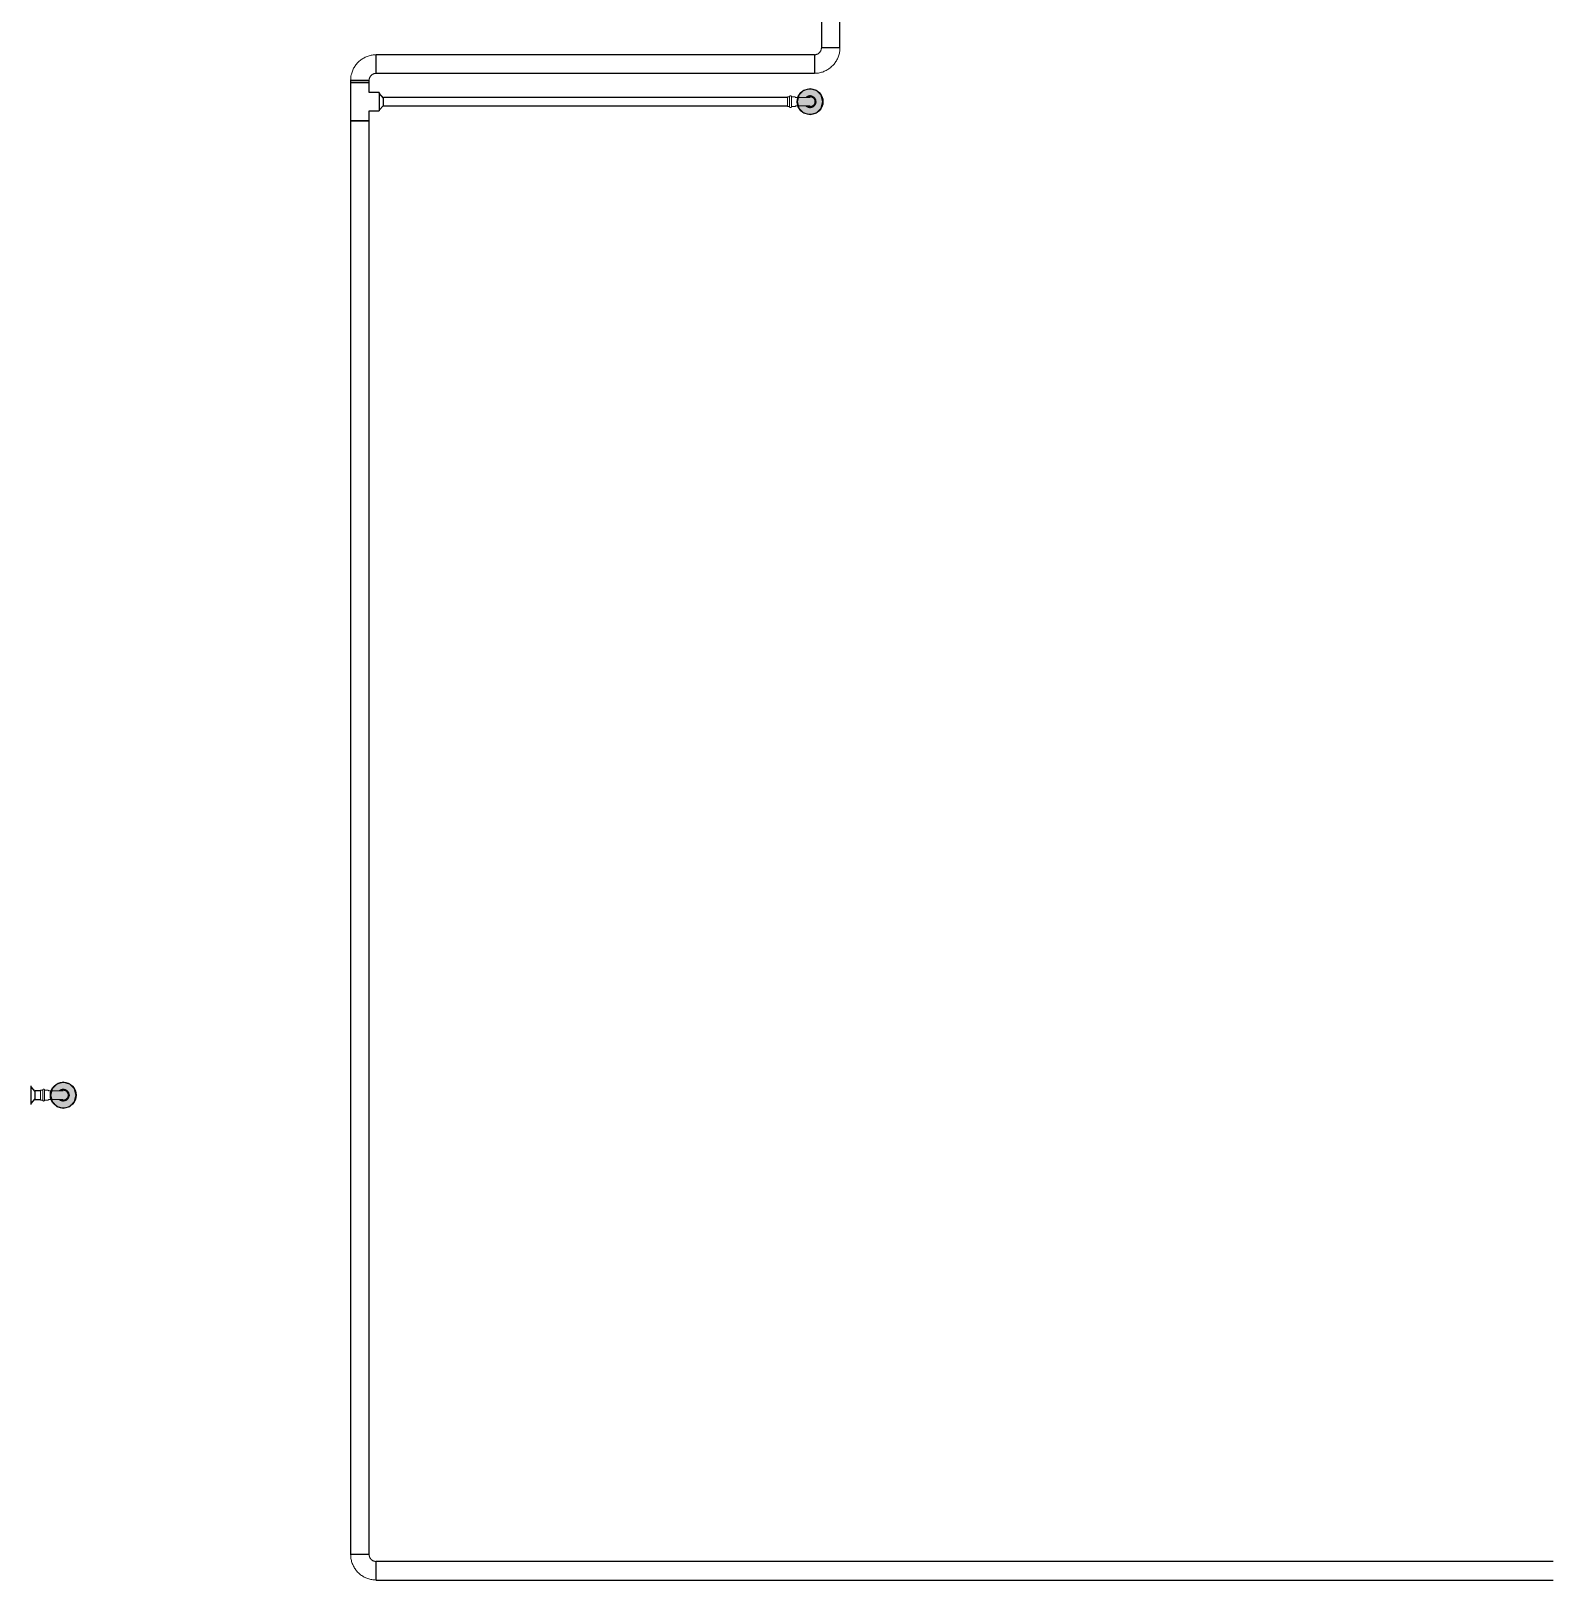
# Model space of a CAD drawing. Header units: inches. Extents: x -3327 to -1, y 8 to 1328.
# Drawn here: x -3066 to -2830, y 324.6 to 564.8 of the extents above; entities that cross this region are included whole.
import ezdxf

# ---------------------------------------------------------------- set-up
doc = ezdxf.new("R2010")
doc.units = ezdxf.units.IN
doc.header["$MEASUREMENT"] = 0
doc.layers.add('P-PIPE', color=3, linetype='Continuous', lineweight=9)
doc.layers.add('X - REF - FP', color=7, linetype='Continuous', true_color=0xb90000)

# ---------------------------------------------------------------- blocks, each defined once
blk = doc.blocks.new('Elbow - Welded - Generic - Standard-1127339-SECOND LEVEL')
at = {"layer": 'P-PIPE'}
for p, q in [((-1.39, 2.52), (-1.25, 2.52)), ((-1.24, 2.52), (-1.02, 2.52)), ((-1.02, 2.52), (-0.72, 2.52)), ((-0.72, 2.52), (-0.37, 2.52)), ((-0.37, 2.52), (0.37, 2.52)), ((0.37, 2.52), (0.72, 2.52)), ((0.72, 2.52), (1.02, 2.52)), ((1.02, 2.52), (1.24, 2.52)), ((1.25, 2.52), (1.39, 2.52)), ((-2.52, 1.25), (-2.52, 1.39)), ((-2.52, 1.02), (-2.52, 1.24)), ((-2.52, 0.72), (-2.52, 1.02)), ((-2.52, 0.37), (-2.52, 0.72)), ((-2.52, -0.37), (-2.52, 0.37)), ((-2.52, -0.72), (-2.52, -0.37)), ((-2.52, -1.02), (-2.52, -0.72)), ((-2.52, -1.24), (-2.52, -1.02)), ((-2.52, -1.39), (-2.52, -1.25))]:
    blk.add_line(p, q, dxfattribs=at)
at = {"layer": 'P-PIPE', "flags": 128}
for points in [[(-2.52, -1.44), (-2.36, -1.43), (-2.2, -1.42), (-2.05, -1.41), (-1.89, -1.39), (-1.73, -1.36), (-1.58, -1.32), (-1.43, -1.28), (-1.28, -1.24), (-1.13, -1.18), (-0.98, -1.12), (-0.83, -1.06), (-0.69, -0.99), (-0.55, -0.91), (-0.42, -0.83), (-0.29, -0.75), (-0.16, -0.65), (-0.03, -0.56), (0.09, -0.45), (0.21, -0.35), (0.32, -0.24), (0.43, -0.12), (0.53, 0), (0.63, 0.12), (0.72, 0.25), (0.81, 0.38), (0.89, 0.52), (0.97, 0.65), (1.04, 0.8), (1.11, 0.94), (1.17, 1.09), (1.22, 1.23), (1.27, 1.39), (1.31, 1.54), (1.35, 1.69), (1.38, 1.85), (1.4, 2), (1.42, 2.16), (1.43, 2.32), (1.44, 2.48), (1.44, 2.52)], [(-1.44, 2.52), (-1.44, 2.48), (-1.44, 2.43), (-1.44, 2.39), (-1.45, 2.35), (-1.46, 2.3), (-1.47, 2.26), (-1.48, 2.22), (-1.49, 2.18), (-1.51, 2.14), (-1.52, 2.1), (-1.54, 2.06), (-1.56, 2.02), (-1.58, 1.98), (-1.6, 1.94), (-1.63, 1.91), (-1.65, 1.87), (-1.68, 1.84), (-1.71, 1.81), (-1.73, 1.77), (-1.77, 1.74), (-1.8, 1.71), (-1.83, 1.69), (-1.86, 1.66), (-1.9, 1.63), (-1.93, 1.61), (-1.97, 1.59), (-2.01, 1.56), (-2.05, 1.55), (-2.09, 1.53), (-2.13, 1.51), (-2.17, 1.5), (-2.21, 1.48), (-2.25, 1.47), (-2.29, 1.46), (-2.34, 1.45), (-2.38, 1.45), (-2.42, 1.44), (-2.46, 1.44), (-2.51, 1.44), (-2.52, 1.44)]]:
    blk.add_lwpolyline(points, dxfattribs=at)
blk = doc.blocks.new('Victaulic-VicPress316-Elbow 90-45deg Style P568_P571 - Standard-V2-SECOND LEVEL')
at = {"layer": 'P-PIPE'}
for p, q in [((-3203.7, 731.1), (-3203.7, 730.2)), ((-3202.39, 730.21), (-3202.39, 731.1)), ((-3203.81, 730.05), (-3203.81, 729.6)), ((-3203.05, 729.6), (-3203.81, 729.6)), ((-3203.81, 729.31), (-3203.81, 728.97)), ((-3203.05, 729.31), (-3203.81, 729.31)), ((-3203.81, 728.97), (-3203.05, 728.97)), ((-3202.28, 729.6), (-3203.05, 729.6)), ((-3202.28, 729.31), (-3203.05, 729.31)), ((-3203.05, 728.97), (-3202.28, 728.97)), ((-3202.28, 729.6), (-3202.28, 730.05)), ((-3202.28, 728.97), (-3202.28, 729.31))]:
    blk.add_line(p, q, dxfattribs=at)
at = {"layer": 'P-PIPE', "flags": 128}
for points in [[(-3203.05, 733.4), (-3203.08, 733.4), (-3203.12, 733.4), (-3203.16, 733.4), (-3203.19, 733.39), (-3203.23, 733.38), (-3203.26, 733.38), (-3203.3, 733.37), (-3203.33, 733.36), (-3203.37, 733.34), (-3203.4, 733.33), (-3203.43, 733.32), (-3203.47, 733.3), (-3203.5, 733.28), (-3203.53, 733.26), (-3203.56, 733.24), (-3203.59, 733.22), (-3203.62, 733.2), (-3203.65, 733.18), (-3203.67, 733.15), (-3203.7, 733.13), (-3203.73, 733.1), (-3203.75, 733.07), (-3203.77, 733.04), (-3203.79, 733.01), (-3203.81, 732.98), (-3203.83, 732.95), (-3203.85, 732.92), (-3203.87, 732.89), (-3203.88, 732.85), (-3203.9, 732.82), (-3203.91, 732.79), (-3203.92, 732.75), (-3203.93, 732.72), (-3203.94, 732.68), (-3203.94, 732.65), (-3203.95, 732.61), (-3203.95, 732.57), (-3203.96, 732.54), (-3203.96, 732.5), (-3203.96, 732.46), (-3203.96, 732.43), (-3203.95, 732.39), (-3203.95, 732.35), (-3203.94, 732.32), (-3203.93, 732.28), (-3203.93, 732.25), (-3203.91, 732.21), (-3203.9, 732.18), (-3203.89, 732.14), (-3203.88, 732.11), (-3203.86, 732.08), (-3203.84, 732.05), (-3203.82, 732.01), (-3203.8, 731.98), (-3203.78, 731.95), (-3203.76, 731.92), (-3203.74, 731.9), (-3203.71, 731.87)], [(-3203.05, 733.26), (-3203.08, 733.26), (-3203.11, 733.25), (-3203.14, 733.25), (-3203.17, 733.25), (-3203.2, 733.24), (-3203.23, 733.23), (-3203.26, 733.23), (-3203.29, 733.22), (-3203.32, 733.21), (-3203.34, 733.2), (-3203.37, 733.18), (-3203.4, 733.17), (-3203.43, 733.16), (-3203.45, 733.14), (-3203.48, 733.12), (-3203.5, 733.1), (-3203.53, 733.09), (-3203.55, 733.07), (-3203.57, 733.05), (-3203.6, 733.02), (-3203.62, 733), (-3203.64, 732.98), (-3203.66, 732.95), (-3203.67, 732.93), (-3203.69, 732.9), (-3203.71, 732.88), (-3203.72, 732.85), (-3203.74, 732.82), (-3203.75, 732.8), (-3203.76, 732.77), (-3203.77, 732.74), (-3203.78, 732.71), (-3203.79, 732.68), (-3203.8, 732.65), (-3203.8, 732.62), (-3203.81, 732.59), (-3203.81, 732.56), (-3203.81, 732.53), (-3203.81, 732.5), (-3203.81, 732.47), (-3203.81, 732.44), (-3203.81, 732.41), (-3203.8, 732.38), (-3203.8, 732.35), (-3203.79, 732.32), (-3203.78, 732.29), (-3203.78, 732.26), (-3203.77, 732.23), (-3203.76, 732.2), (-3203.74, 732.17), (-3203.73, 732.14), (-3203.72, 732.12), (-3203.7, 732.1)], [(-3202.39, 731.86), (-3202.37, 731.88), (-3202.34, 731.91), (-3202.32, 731.94), (-3202.3, 731.97), (-3202.28, 732), (-3202.26, 732.03), (-3202.24, 732.06), (-3202.23, 732.09), (-3202.21, 732.13), (-3202.2, 732.16), (-3202.18, 732.19), (-3202.17, 732.23), (-3202.16, 732.26), (-3202.15, 732.3), (-3202.15, 732.33), (-3202.14, 732.37), (-3202.14, 732.41), (-3202.14, 732.44), (-3202.13, 732.48), (-3202.13, 732.52), (-3202.14, 732.55), (-3202.14, 732.59), (-3202.14, 732.63), (-3202.15, 732.66), (-3202.16, 732.7), (-3202.17, 732.73), (-3202.18, 732.77), (-3202.19, 732.8), (-3202.2, 732.84), (-3202.22, 732.87), (-3202.23, 732.9), (-3202.25, 732.93), (-3202.27, 732.97), (-3202.29, 733), (-3202.31, 733.03), (-3202.33, 733.06), (-3202.35, 733.08), (-3202.38, 733.11), (-3202.4, 733.14), (-3202.43, 733.16), (-3202.46, 733.19), (-3202.49, 733.21), (-3202.51, 733.23), (-3202.55, 733.25), (-3202.58, 733.27), (-3202.61, 733.29), (-3202.64, 733.31), (-3202.67, 733.32), (-3202.71, 733.34), (-3202.74, 733.35), (-3202.78, 733.36), (-3202.81, 733.37), (-3202.85, 733.38), (-3202.88, 733.39), (-3202.92, 733.39), (-3202.95, 733.4), (-3202.99, 733.4), (-3203.03, 733.4), (-3203.05, 733.4)], [(-3202.39, 732.1), (-3202.37, 732.13), (-3202.36, 732.16), (-3202.34, 732.18), (-3202.33, 732.21), (-3202.32, 732.24), (-3202.31, 732.27), (-3202.3, 732.3), (-3202.3, 732.33), (-3202.29, 732.36), (-3202.29, 732.39), (-3202.28, 732.42), (-3202.28, 732.45), (-3202.28, 732.48), (-3202.28, 732.51), (-3202.28, 732.54), (-3202.28, 732.57), (-3202.29, 732.6), (-3202.29, 732.63), (-3202.3, 732.66), (-3202.31, 732.69), (-3202.32, 732.72), (-3202.33, 732.75), (-3202.34, 732.78), (-3202.35, 732.81), (-3202.36, 732.84), (-3202.38, 732.86), (-3202.39, 732.89), (-3202.41, 732.92), (-3202.43, 732.94), (-3202.44, 732.97), (-3202.46, 732.99), (-3202.48, 733.01), (-3202.51, 733.03), (-3202.53, 733.06), (-3202.55, 733.08), (-3202.58, 733.09), (-3202.6, 733.11), (-3202.62, 733.13), (-3202.65, 733.15), (-3202.68, 733.16), (-3202.7, 733.18), (-3202.73, 733.19), (-3202.76, 733.2), (-3202.79, 733.21), (-3202.82, 733.22), (-3202.85, 733.23), (-3202.88, 733.24), (-3202.91, 733.24), (-3202.94, 733.25), (-3202.97, 733.25), (-3203, 733.26), (-3203.03, 733.26), (-3203.05, 733.26)], [(-3203.81, 730.05), (-3203.81, 730.06), (-3203.81, 730.07), (-3203.81, 730.08), (-3203.81, 730.09), (-3203.81, 730.11), (-3203.8, 730.12), (-3203.8, 730.13), (-3203.8, 730.14), (-3203.8, 730.15), (-3203.79, 730.16), (-3203.79, 730.17), (-3203.78, 730.18), (-3203.78, 730.19), (-3203.77, 730.2), (-3203.76, 730.2), (-3203.76, 730.21), (-3203.75, 730.22), (-3203.74, 730.23), (-3203.74, 730.24), (-3203.73, 730.25), (-3203.72, 730.25), (-3203.71, 730.26), (-3203.71, 730.27), (-3203.7, 730.27)], [(-3203.7, 732.49), (-3203.7, 732.49), (-3203.7, 732.49), (-3203.7, 732.48), (-3203.7, 732.47), (-3203.7, 732.46), (-3203.7, 732.45), (-3203.7, 732.44), (-3203.7, 732.42), (-3203.7, 732.4), (-3203.7, 732.38), (-3203.7, 732.36), (-3203.7, 732.33), (-3203.7, 732.31), (-3203.7, 732.28), (-3203.7, 732.25), (-3203.7, 732.21), (-3203.7, 732.18), (-3203.7, 732.14), (-3203.7, 732.11), (-3203.7, 732.07), (-3203.7, 732.03), (-3203.7, 731.98), (-3203.7, 731.94), (-3203.7, 731.9), (-3203.7, 731.85), (-3203.7, 731.8), (-3203.7, 731.75), (-3203.7, 731.7), (-3203.7, 731.65), (-3203.7, 731.6), (-3203.7, 731.55), (-3203.7, 731.5), (-3203.7, 731.44), (-3203.7, 731.39), (-3203.7, 731.33), (-3203.7, 731.28), (-3203.7, 731.22), (-3203.7, 731.17), (-3203.7, 731.11), (-3203.7, 731.1)], [(-3202.39, 731.1), (-3202.39, 731.15), (-3202.39, 731.21), (-3202.39, 731.26), (-3202.39, 731.32), (-3202.39, 731.37), (-3202.39, 731.43), (-3202.39, 731.48), (-3202.39, 731.54), (-3202.39, 731.59), (-3202.39, 731.64), (-3202.39, 731.69), (-3202.39, 731.74), (-3202.39, 731.79), (-3202.39, 731.84), (-3202.39, 731.88), (-3202.39, 731.93), (-3202.39, 731.97), (-3202.39, 732.02), (-3202.39, 732.06), (-3202.39, 732.1), (-3202.39, 732.13), (-3202.39, 732.17), (-3202.39, 732.21), (-3202.39, 732.24), (-3202.39, 732.27), (-3202.39, 732.3), (-3202.39, 732.33), (-3202.39, 732.35), (-3202.39, 732.37), (-3202.39, 732.4), (-3202.39, 732.41), (-3202.39, 732.43), (-3202.39, 732.45), (-3202.39, 732.46), (-3202.39, 732.47), (-3202.39, 732.48), (-3202.39, 732.48), (-3202.39, 732.49), (-3202.39, 732.49), (-3202.39, 732.49)], [(-3202.39, 730.27), (-3202.38, 730.26), (-3202.37, 730.26), (-3202.36, 730.25), (-3202.36, 730.24), (-3202.35, 730.23), (-3202.34, 730.22), (-3202.33, 730.22), (-3202.33, 730.21), (-3202.32, 730.2), (-3202.32, 730.19), (-3202.31, 730.18), (-3202.31, 730.17), (-3202.3, 730.16), (-3202.3, 730.15), (-3202.29, 730.14), (-3202.29, 730.13), (-3202.29, 730.12), (-3202.29, 730.11), (-3202.28, 730.1), (-3202.28, 730.09), (-3202.28, 730.07), (-3202.28, 730.06), (-3202.28, 730.05), (-3202.28, 730.05)], [(-3203.81, 729.31), (-3203.82, 729.31), (-3203.82, 729.31), (-3203.83, 729.31), (-3203.84, 729.31), (-3203.84, 729.31), (-3203.85, 729.31), (-3203.85, 729.31), (-3203.86, 729.32), (-3203.86, 729.32), (-3203.87, 729.32), (-3203.87, 729.32), (-3203.88, 729.32), (-3203.88, 729.33), (-3203.89, 729.33), (-3203.89, 729.33), (-3203.9, 729.34), (-3203.9, 729.34), (-3203.91, 729.34), (-3203.91, 729.35), (-3203.92, 729.35), (-3203.92, 729.36), (-3203.92, 729.36), (-3203.93, 729.37), (-3203.93, 729.37), (-3203.93, 729.38), (-3203.94, 729.38), (-3203.94, 729.39), (-3203.94, 729.39), (-3203.95, 729.4), (-3203.95, 729.4), (-3203.95, 729.41), (-3203.95, 729.41), (-3203.95, 729.42), (-3203.95, 729.42), (-3203.96, 729.43), (-3203.96, 729.44), (-3203.96, 729.44), (-3203.96, 729.45), (-3203.96, 729.45), (-3203.96, 729.46), (-3203.96, 729.46), (-3203.96, 729.47), (-3203.96, 729.48), (-3203.96, 729.48), (-3203.95, 729.49), (-3203.95, 729.49), (-3203.95, 729.5), (-3203.95, 729.5), (-3203.95, 729.51), (-3203.94, 729.51), (-3203.94, 729.52), (-3203.94, 729.52), (-3203.94, 729.53), (-3203.93, 729.53), (-3203.93, 729.54), (-3203.93, 729.54), (-3203.92, 729.55), (-3203.92, 729.55), (-3203.92, 729.56), (-3203.91, 729.56), (-3203.91, 729.57), (-3203.9, 729.57), (-3203.9, 729.57), (-3203.89, 729.58), (-3203.89, 729.58), (-3203.88, 729.58), (-3203.88, 729.58), (-3203.87, 729.59), (-3203.87, 729.59), (-3203.86, 729.59), (-3203.86, 729.59), (-3203.85, 729.59), (-3203.84, 729.6), (-3203.84, 729.6), (-3203.83, 729.6), (-3203.83, 729.6), (-3203.82, 729.6), (-3203.82, 729.6), (-3203.81, 729.6)], [(-3203.05, 729.6), (-3203.08, 729.6), (-3203.11, 729.6), (-3203.14, 729.6), (-3203.17, 729.6), (-3203.2, 729.6), (-3203.23, 729.6), (-3203.26, 729.6), (-3203.29, 729.6), (-3203.32, 729.6), (-3203.34, 729.6), (-3203.37, 729.6), (-3203.4, 729.6), (-3203.43, 729.6), (-3203.45, 729.6), (-3203.48, 729.6), (-3203.5, 729.6), (-3203.53, 729.6), (-3203.55, 729.6), (-3203.57, 729.6), (-3203.6, 729.6), (-3203.62, 729.6), (-3203.64, 729.6), (-3203.66, 729.6), (-3203.67, 729.6), (-3203.69, 729.6), (-3203.71, 729.6), (-3203.72, 729.6), (-3203.74, 729.6), (-3203.75, 729.6), (-3203.76, 729.6), (-3203.77, 729.6), (-3203.78, 729.6), (-3203.79, 729.6), (-3203.8, 729.6), (-3203.8, 729.6), (-3203.81, 729.6), (-3203.81, 729.6), (-3203.81, 729.6), (-3203.81, 729.6), (-3203.81, 729.6)], [(-3203.81, 729.6), (-3203.81, 729.6), (-3203.81, 729.6), (-3203.81, 729.6), (-3203.8, 729.6), (-3203.8, 729.6), (-3203.79, 729.6), (-3203.78, 729.6), (-3203.77, 729.6)], [(-3203.77, 729.31), (-3203.78, 729.31), (-3203.79, 729.31), (-3203.8, 729.31), (-3203.8, 729.31), (-3203.81, 729.31), (-3203.81, 729.31), (-3203.81, 729.31), (-3203.81, 729.31), (-3203.81, 729.31)], [(-3203.81, 729.31), (-3203.81, 729.31), (-3203.81, 729.31), (-3203.81, 729.31), (-3203.8, 729.31), (-3203.8, 729.31), (-3203.79, 729.31), (-3203.78, 729.31), (-3203.77, 729.31), (-3203.76, 729.31), (-3203.75, 729.31), (-3203.74, 729.31), (-3203.73, 729.31), (-3203.71, 729.31), (-3203.7, 729.31), (-3203.68, 729.31), (-3203.66, 729.31), (-3203.64, 729.31), (-3203.62, 729.31), (-3203.6, 729.31), (-3203.58, 729.31), (-3203.56, 729.31), (-3203.53, 729.31), (-3203.51, 729.31), (-3203.49, 729.31), (-3203.46, 729.31), (-3203.43, 729.31), (-3203.41, 729.31), (-3203.38, 729.31), (-3203.35, 729.31), (-3203.32, 729.31), (-3203.29, 729.31), (-3203.27, 729.31), (-3203.24, 729.31), (-3203.21, 729.31), (-3203.18, 729.31), (-3203.15, 729.31), (-3203.12, 729.31), (-3203.08, 729.31), (-3203.05, 729.31), (-3203.05, 729.31)], [(-3202.28, 729.6), (-3202.28, 729.6), (-3202.28, 729.6), (-3202.29, 729.6), (-3202.29, 729.6), (-3202.29, 729.6), (-3202.3, 729.6), (-3202.31, 729.6), (-3202.32, 729.6), (-3202.33, 729.6), (-3202.34, 729.6), (-3202.35, 729.6), (-3202.37, 729.6), (-3202.38, 729.6), (-3202.4, 729.6), (-3202.41, 729.6), (-3202.43, 729.6), (-3202.45, 729.6), (-3202.47, 729.6), (-3202.49, 729.6), (-3202.51, 729.6), (-3202.53, 729.6), (-3202.56, 729.6), (-3202.58, 729.6), (-3202.61, 729.6), (-3202.63, 729.6), (-3202.66, 729.6), (-3202.68, 729.6), (-3202.71, 729.6), (-3202.74, 729.6), (-3202.77, 729.6), (-3202.8, 729.6), (-3202.83, 729.6), (-3202.86, 729.6), (-3202.89, 729.6), (-3202.92, 729.6), (-3202.95, 729.6), (-3202.98, 729.6), (-3203.01, 729.6), (-3203.04, 729.6), (-3203.05, 729.6)], [(-3203.05, 729.31), (-3203.02, 729.31), (-3202.98, 729.31), (-3202.95, 729.31), (-3202.92, 729.31), (-3202.89, 729.31), (-3202.86, 729.31), (-3202.83, 729.31), (-3202.8, 729.31), (-3202.78, 729.31), (-3202.75, 729.31), (-3202.72, 729.31), (-3202.69, 729.31), (-3202.67, 729.31), (-3202.64, 729.31), (-3202.61, 729.31), (-3202.59, 729.31), (-3202.56, 729.31), (-3202.54, 729.31), (-3202.52, 729.31), (-3202.5, 729.31), (-3202.48, 729.31), (-3202.46, 729.31), (-3202.44, 729.31), (-3202.42, 729.31), (-3202.4, 729.31), (-3202.39, 729.31), (-3202.37, 729.31), (-3202.36, 729.31), (-3202.34, 729.31), (-3202.33, 729.31), (-3202.32, 729.31), (-3202.31, 729.31), (-3202.3, 729.31), (-3202.3, 729.31), (-3202.29, 729.31), (-3202.29, 729.31), (-3202.28, 729.31), (-3202.28, 729.31), (-3202.28, 729.31), (-3202.28, 729.31)], [(-3202.32, 729.6), (-3202.31, 729.6), (-3202.3, 729.6), (-3202.3, 729.6), (-3202.29, 729.6), (-3202.29, 729.6), (-3202.28, 729.6), (-3202.28, 729.6), (-3202.28, 729.6), (-3202.28, 729.6)], [(-3202.28, 729.31), (-3202.28, 729.31), (-3202.28, 729.31), (-3202.29, 729.31), (-3202.29, 729.31), (-3202.29, 729.31), (-3202.3, 729.31), (-3202.31, 729.31), (-3202.32, 729.31)], [(-3202.28, 729.6), (-3202.27, 729.6), (-3202.27, 729.6), (-3202.26, 729.6), (-3202.26, 729.6), (-3202.25, 729.6), (-3202.24, 729.6), (-3202.24, 729.59), (-3202.23, 729.59), (-3202.23, 729.59), (-3202.22, 729.59), (-3202.22, 729.59), (-3202.21, 729.58), (-3202.21, 729.58), (-3202.2, 729.58), (-3202.2, 729.57), (-3202.19, 729.57), (-3202.19, 729.57), (-3202.18, 729.56), (-3202.18, 729.56), (-3202.18, 729.56), (-3202.17, 729.55), (-3202.17, 729.55), (-3202.16, 729.54), (-3202.16, 729.54), (-3202.16, 729.53), (-3202.15, 729.53), (-3202.15, 729.52), (-3202.15, 729.52), (-3202.15, 729.51), (-3202.14, 729.51), (-3202.14, 729.5), (-3202.14, 729.5), (-3202.14, 729.49), (-3202.14, 729.48), (-3202.14, 729.48), (-3202.14, 729.47), (-3202.13, 729.47), (-3202.13, 729.46), (-3202.13, 729.46), (-3202.13, 729.45), (-3202.13, 729.44), (-3202.13, 729.44), (-3202.14, 729.43), (-3202.14, 729.43), (-3202.14, 729.42), (-3202.14, 729.42), (-3202.14, 729.41), (-3202.14, 729.4), (-3202.14, 729.4), (-3202.15, 729.39), (-3202.15, 729.39), (-3202.15, 729.38), (-3202.16, 729.38), (-3202.16, 729.37), (-3202.16, 729.37), (-3202.17, 729.36), (-3202.17, 729.36), (-3202.17, 729.35), (-3202.18, 729.35), (-3202.18, 729.35), (-3202.19, 729.34), (-3202.19, 729.34), (-3202.19, 729.34), (-3202.2, 729.33), (-3202.2, 729.33), (-3202.21, 729.33), (-3202.21, 729.32), (-3202.22, 729.32), (-3202.23, 729.32), (-3202.23, 729.32), (-3202.24, 729.32), (-3202.24, 729.31), (-3202.25, 729.31), (-3202.25, 729.31), (-3202.26, 729.31), (-3202.26, 729.31), (-3202.27, 729.31), (-3202.28, 729.31), (-3202.28, 729.31)]]:
    blk.add_lwpolyline(points, dxfattribs=at)

msp = doc.modelspace()

# ---------------------------------------------------------------- hatches: boundary and pattern name
at = {"layer": 'X - REF - FP'}
for points in [[(-2945.19, 551.79), (-2944.19, 552.06), (-2943.45, 552.79), (-2943.19, 553.79), (-2943.45, 554.79), (-2944.19, 555.52), (-2945.19, 555.79), (-2946.19, 555.52), (-2946.92, 554.79), (-2947.19, 553.79), (-2946.92, 552.79), (-2946.19, 552.06)], [(-3061, 397.74), (-3060, 398.01), (-3059.27, 398.74), (-3059, 399.74), (-3059.27, 400.74), (-3060, 401.47), (-3061, 401.74), (-3062, 401.47), (-3062.73, 400.74), (-3063, 399.74), (-3062.73, 398.74), (-3062, 398.01)]]:
    msp.add_hatch(color=256, dxfattribs=at).paths.add_polyline_path(points, flags=0)
h = msp.add_hatch(color=256, dxfattribs=at)
edge = h.paths.add_edge_path(flags=0)
edge.add_arc((-2945.19, 553.79), 2, 0, 360)
h = msp.add_hatch(color=256, dxfattribs=at)
edge = h.paths.add_edge_path(flags=0)
edge.add_arc((-3061, 399.74), 2, 0, 360)

# ---------------------------------------------------------------- linework, layer by layer
for p, q in [((-2943.44, 638.48), (-2943.44, 562.14)), ((-2940.56, 562.14), (-2940.56, 638.48)), ((-2943.39, 562.14), (-2943.44, 562.14)), ((-2940.56, 562.14), (-2943.39, 562.14)), ((-2944.52, 561.06), (-3012.48, 561.06)), ((-3012.48, 558.24), (-3012.48, 561.06)), ((-2944.52, 561.06), (-2944.52, 561.01)), ((-2944.52, 561.01), (-2944.52, 558.19)), ((-3012.48, 558.19), (-3012.48, 558.23)), ((-3012.48, 558.19), (-2944.52, 558.19)), ((-3016.44, 557.1), (-3016.44, 556.78)), ((-3016.44, 557.1), (-3013.61, 557.1)), ((-3016.44, 556.78), (-3016.44, 550.8)), ((-3014.28, 556.78), (-3016.44, 556.78)), ((-3016.39, 556.78), (-3016.25, 556.78)), ((-3016.25, 556.78), (-3016.02, 556.78)), ((-3016.02, 556.78), (-3015.72, 556.78)), ((-3015.72, 556.78), (-3015.37, 556.78)), ((-3015.37, 556.78), (-3014.63, 556.78)), ((-3014.63, 556.78), (-3014.28, 556.78)), ((-3014.28, 556.78), (-3013.98, 556.78)), ((-3013.56, 556.78), (-3014.28, 556.78)), ((-3013.98, 556.78), (-3013.76, 556.78)), ((-3013.76, 556.78), (-3013.61, 556.78)), ((-3013.61, 557.1), (-3013.56, 557.1)), ((-3013.56, 556.78), (-3013.56, 557.1)), ((-3013.56, 555.22), (-3013.56, 556.78)), ((-3012.01, 555.22), (-3013.56, 555.22)), ((-3012.01, 555.22), (-3012.01, 552.35)), ((-3011.35, 554.35), (-3012.01, 555.1)), ((-2946.19, 555.52), (-2946.92, 554.79)), ((-2945.19, 555.79), (-2946.19, 555.52)), ((-2944.19, 555.52), (-2945.19, 555.79)), ((-2943.45, 554.79), (-2944.19, 555.52)), ((-3012.01, 552.47), (-3011.35, 553.22)), ((-2948.71, 554.44), (-3011.35, 554.44)), ((-3011.35, 553.13), (-3011.35, 554.44)), ((-3011.35, 553.13), (-2948.71, 553.13)), ((-2946.92, 554.79), (-2947.19, 553.79)), ((-2947.19, 553.79), (-2946.92, 552.79)), ((-2946.92, 552.79), (-2946.19, 552.06)), ((-2945.19, 554.52), (-2945.19, 554.79)), ((-2945.19, 552.79), (-2945.19, 553.05)), ((-2944.45, 553.79), (-2944.19, 553.79)), ((-2944.19, 552.06), (-2943.45, 552.79)), ((-2943.19, 553.79), (-2943.45, 554.79)), ((-2943.45, 552.79), (-2943.19, 553.79)), ((-3016.44, 550.8), (-3016.44, 328.52)), ((-3016.44, 550.8), (-3014.28, 550.8)), ((-3016.25, 550.8), (-3016.39, 550.8)), ((-3016.02, 550.8), (-3016.25, 550.8)), ((-3015.72, 550.8), (-3016.02, 550.8)), ((-3015.37, 550.8), (-3015.72, 550.8)), ((-3014.63, 550.8), (-3015.37, 550.8)), ((-3014.28, 550.8), (-3014.63, 550.8)), ((-3014.28, 550.8), (-3013.56, 550.8)), ((-3013.98, 550.8), (-3014.28, 550.8)), ((-3013.76, 550.8), (-3013.98, 550.8)), ((-3013.61, 550.8), (-3013.76, 550.8)), ((-3013.56, 550.8), (-3013.56, 552.35)), ((-3013.56, 552.35), (-3012.01, 552.35)), ((-3013.56, 328.52), (-3013.56, 550.8)), ((-2946.19, 552.06), (-2945.19, 551.79)), ((-2945.19, 551.79), (-2944.19, 552.06)), ((-3066.01, 401.18), (-3066.01, 398.31)), ((-3062, 401.47), (-3062.73, 400.74)), ((-3061, 401.74), (-3062, 401.47)), ((-3060, 401.47), (-3061, 401.74)), ((-3059.27, 400.74), (-3060, 401.47)), ((-3065.35, 400.31), (-3066, 401.05)), ((-3066, 398.43), (-3065.35, 399.18)), ((-3064.52, 400.4), (-3065.35, 400.4)), ((-3065.35, 399.09), (-3065.35, 400.4)), ((-3065.35, 399.09), (-3064.52, 399.09)), ((-3062.73, 400.74), (-3063, 399.74)), ((-3063, 399.74), (-3062.73, 398.74)), ((-3062.73, 398.74), (-3062, 398.01)), ((-3061, 400.48), (-3061, 400.74)), ((-3061, 398.74), (-3061, 399.01)), ((-3060.26, 399.74), (-3060, 399.74)), ((-3060, 398.01), (-3059.27, 398.74)), ((-3059, 399.74), (-3059.27, 400.74)), ((-3059.27, 398.74), (-3059, 399.74)), ((-3062, 398.01), (-3061, 397.74)), ((-3061, 397.74), (-3060, 398.01)), ((-3013.61, 328.52), (-3016.44, 328.52)), ((-3013.56, 328.52), (-3013.61, 328.52)), ((-2829.98, 327.44), (-3012.48, 327.44)), ((-3012.48, 327.39), (-3012.48, 327.44)), ((-3012.48, 324.56), (-3012.48, 327.39)), ((-3012.48, 324.56), (-2829.98, 324.56))]:
    msp.add_line(p, q, dxfattribs=at)
for centre in [(-2945.19, 553.79), (-3061, 399.74)]:
    msp.add_circle(centre, 2, dxfattribs=at)

# ---------------------------------------------------------------- block references
msp.add_blockref('Elbow - Welded - Generic - Standard-1127339-SECOND LEVEL', (-2942, 559.62), dxfattribs=at)
for name, p, rotation in [('Elbow - Welded - Generic - Standard-1127339-SECOND LEVEL', (-3015, 559.62), 180), ('Victaulic-VicPress316-Elbow 90-45deg Style P568_P571 - Standard-V2-SECOND LEVEL', (-3677.68, -2649.26), 270), ('Victaulic-VicPress316-Elbow 90-45deg Style P568_P571 - Standard-V2-SECOND LEVEL', (-3793.49, -2803.3), 270), ('Elbow - Welded - Generic - Standard-1127339-SECOND LEVEL', (-3015, 326), 270)]:
    msp.add_blockref(name, p, dxfattribs=dict(at, rotation=rotation))

doc.saveas('drawing.dxf')
